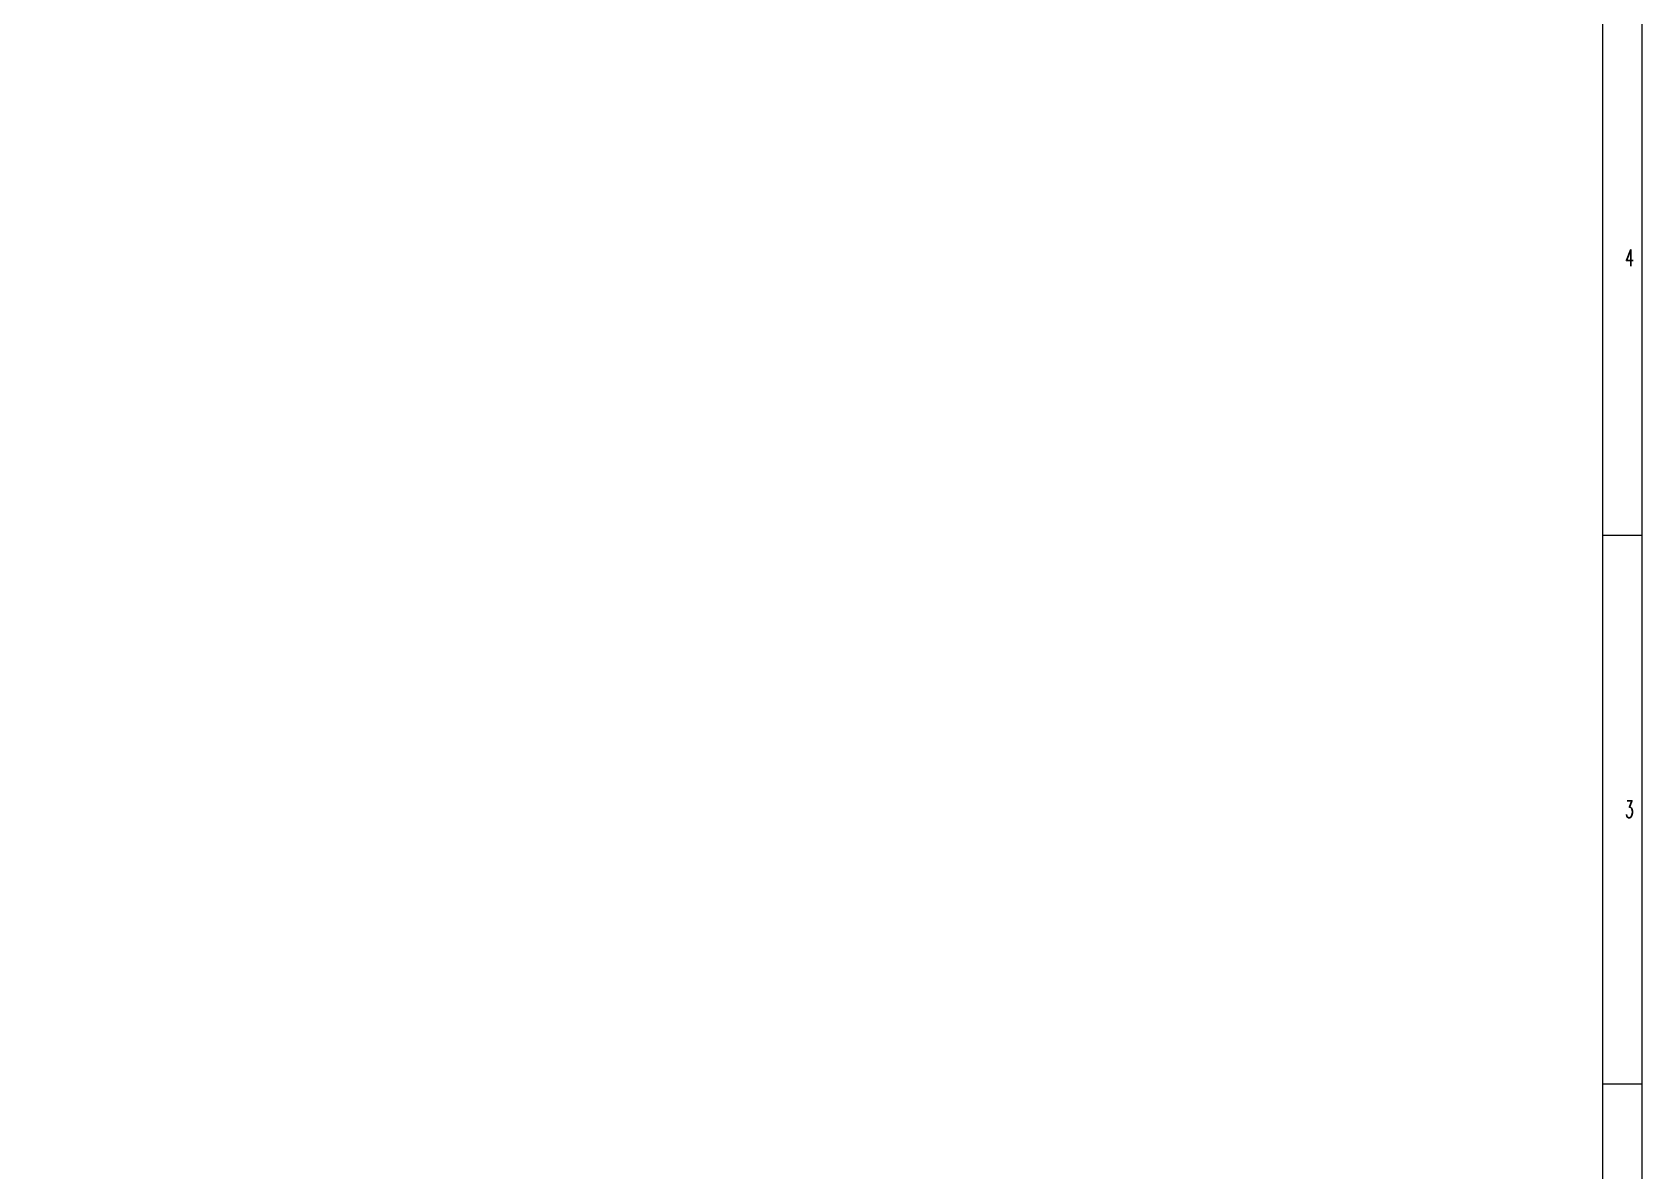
# Model space of a CAD drawing. Header units: inches. Extents: x 0 to 841, y 0 to 594.
# Drawn here: x 630.2 to 840.1, y 148.5 to 296.9 of the extents above; entities that cross this region are included whole.
import ezdxf

# ---------------------------------------------------------------- set-up
doc = ezdxf.new("R2010")
doc.units = ezdxf.units.IN
doc.header["$MEASUREMENT"] = 0
doc.linetypes.add('CENTER', pattern=[2, 1.25, -0.25, 0.25, -0.25])
doc.layers.add('1', color=1, linetype='CENTER', lineweight=9)
doc.layers.add('37', color=7, linetype='Continuous')
doc.styles.add('TXT', font='txt.shx', dxfattribs={"width": 0.8})

msp = doc.modelspace()

# ---------------------------------------------------------------- linework, layer by layer
at = {"layer": '1', "color": 5, "linetype": 'Continuous', "lineweight": 0}
for p, q in [((835.02, 231.33), (840.09, 231.33)), ((835.02, 159.8), (840.09, 159.8))]:
    msp.add_line(p, q, dxfattribs=at)
at = {"layer": '37', "color": 1, "linetype": 'Continuous', "lineweight": 0}
msp.add_lwpolyline([(840.09, 594), (840.09, 0), (0, 0), (0, 594)], close=True, dxfattribs=at)
at = {"layer": '37', "color": 5, "linetype": 'Continuous', "lineweight": 0}
msp.add_lwpolyline([(25.03, 589.05), (25.03, 4.95), (834.99, 4.95), (834.99, 589.05)], close=True, dxfattribs=at)

# ---------------------------------------------------------------- texts
at = {"layer": '1', "color": 3, "linetype": 'Continuous', "lineweight": 0, "style": 'TXT'}
for s, width, p in [('4', 0.628478, (837.9, 266.4)), ('3', 0.595199, (837.9, 194.5))]:
    msp.add_text(s, height=2.2, dxfattribs=dict(at, width=width)).set_placement(p)

doc.saveas('drawing.dxf')
